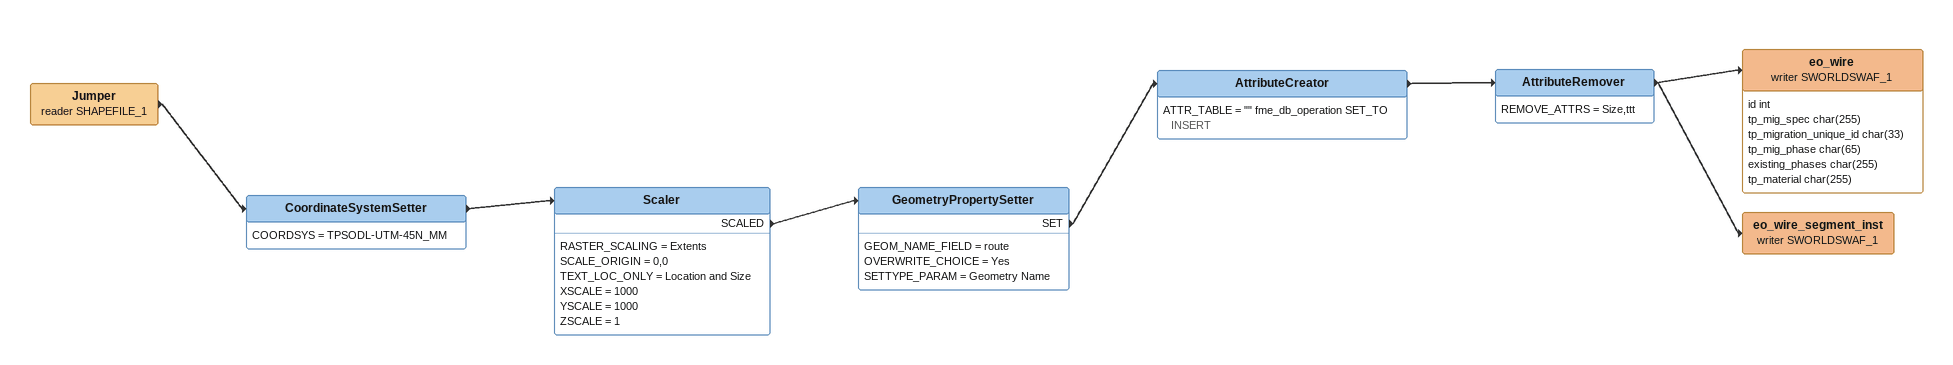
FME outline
Jumper (reader SHAPEFILE_1)
    -> CoordinateSystemSetter
CoordinateSystemSetter
    COORDSYS = TPSODL-UTM-45N_MM
    -> Scaler
Scaler
    RASTER_SCALING = Extents
    SCALE_ORIGIN = 0,0
    TEXT_LOC_ONLY = Location and Size
    XSCALE = 1000
    YSCALE = 1000
    ZSCALE = 1
    SCALED -> GeometryPropertySetter
GeometryPropertySetter
    GEOM_NAME_FIELD = route
    OVERWRITE_CHOICE = Yes
    SETTYPE_PARAM = Geometry Name
    SET -> AttributeCreator
AttributeCreator
    ATTR_TABLE = "" fme_db_operation SET_TO INSERT
    -> AttributeRemover
AttributeRemover
    REMOVE_ATTRS = Size,ttt
    -> eo_wire_segment_inst (writer SWORLDSWAF_1)
    -> eo_wire (writer SWORLDSWAF_1)
eo_wire (writer SWORLDSWAF_1)
    attributes: id int, tp_mig_spec char(255), tp_migration_unique_id char(33), tp_mig_phase char(65), existing_phases char(255), tp_material char(255)
eo_wire_segment_inst (writer SWORLDSWAF_1)
